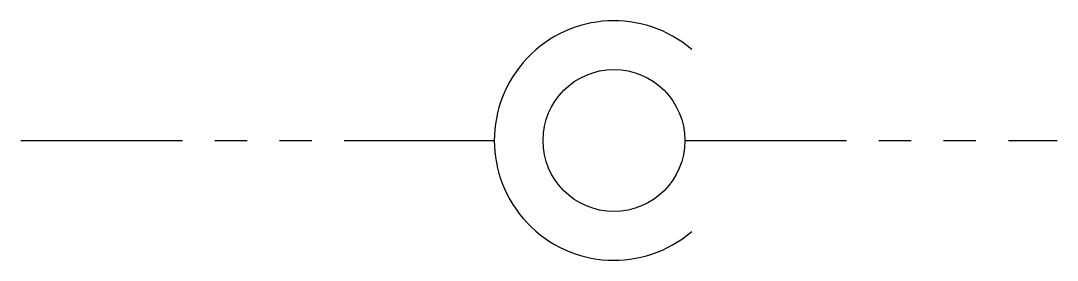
# Model space of a CAD drawing. Extents: x -20341.5 to -20281.4, y -11694.2 to -11680.4.
import ezdxf

# ---------------------------------------------------------------- set-up
doc = ezdxf.new("R2010")
doc.units = 0
doc.header["$MEASUREMENT"] = 0
doc.linetypes.add('PHANTOM2', pattern=[1.25, 0.625, -0.125, 0.125, -0.125, 0.125, -0.125])
doc.layers.add('1', color=7, linetype='CONTINUOUS')

msp = doc.modelspace()

# ---------------------------------------------------------------- linework, layer by layer
at = {"layer": '1', "color": 1, "linetype": 'PHANTOM2', "ltscale": 15}
for p, q in [((-20341.458, -11687.31), (-20314.004, -11687.31)), ((-20302.957, -11687.31), (-20281.37, -11687.31))]:
    msp.add_line(p, q, dxfattribs=at)
at = {"layer": '1', "color": 2}
msp.add_circle((-20307.069, -11687.31), 4.111, dxfattribs=at)
msp.add_arc((-20307.069, -11687.31), 6.935, 49.43447, 310.56553, dxfattribs=at)

doc.saveas('drawing.dxf')
